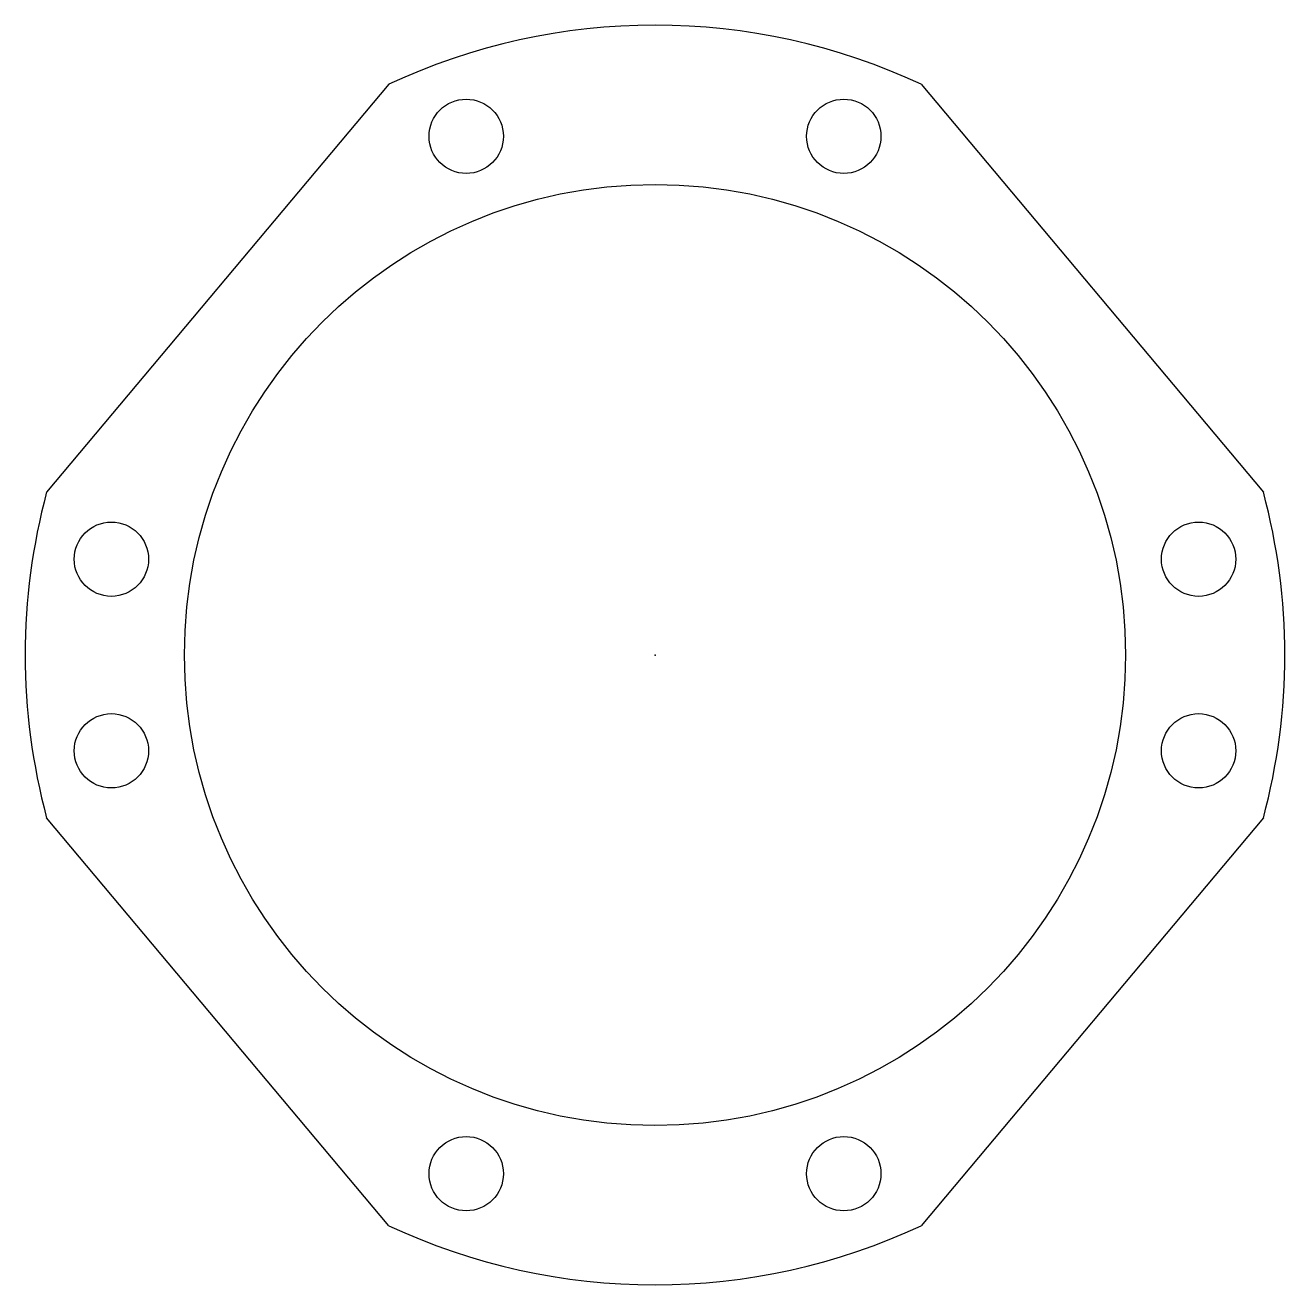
# Model space of a CAD drawing. Header units: millimetres. Extents: x -89 to 89, y -89 to 89.
import ezdxf

# ---------------------------------------------------------------- set-up
doc = ezdxf.new("R2010")
doc.units = ezdxf.units.MM
doc.header["$PDSIZE"] = -1

msp = doc.modelspace()

# ---------------------------------------------------------------- linework, layer by layer
at = {"color": 7, "linetype": 'Continuous'}
for p, q in [((-37.61, 80.66), (-85.98, 23)), ((37.61, 80.66), (85.97, 23.03)), ((-37.61, -80.66), (-85.97, -23.03)), ((85.97, -23.03), (37.61, -80.66))]:
    msp.add_line(p, q, dxfattribs=at)
for centre, radius in [((-26.68, 73.3), 5.25), ((26.68, 73.3), 5.25), ((0, 0), 66.5), ((-76.82, 13.54), 5.25), ((76.82, 13.54), 5.25), ((-76.82, -13.54), 5.25), ((76.82, -13.54), 5.25), ((-26.68, -73.3), 5.25), ((26.68, -73.3), 5.25)]:
    msp.add_circle(centre, radius, dxfattribs=at)
for start, end in [(65, 115), (165, 195), (345, 15), (245, 295)]:
    msp.add_arc((0, 0), 89, start, end, dxfattribs=at)
msp.add_point((0, 0), dxfattribs=at)
msp.add_point((0, 0), dxfattribs=at)
msp.add_point((0, 0), dxfattribs=at)
msp.add_point((0, 0), dxfattribs=at)
msp.add_point((0, 0), dxfattribs=at)
msp.add_point((0, 0), dxfattribs=at)
msp.add_point((0, 0), dxfattribs=at)
msp.add_point((0, 0), dxfattribs=at)
msp.add_point((0, 0), dxfattribs=at)
msp.add_point((0, 0), dxfattribs=at)
msp.add_point((0, 0), dxfattribs=at)
msp.add_point((0, 0), dxfattribs=at)
msp.add_point((0, 0), dxfattribs=at)
msp.add_point((0, 0), dxfattribs=at)
msp.add_point((0, 0), dxfattribs=at)
msp.add_point((0, 0), dxfattribs=at)

doc.saveas('drawing.dxf')
